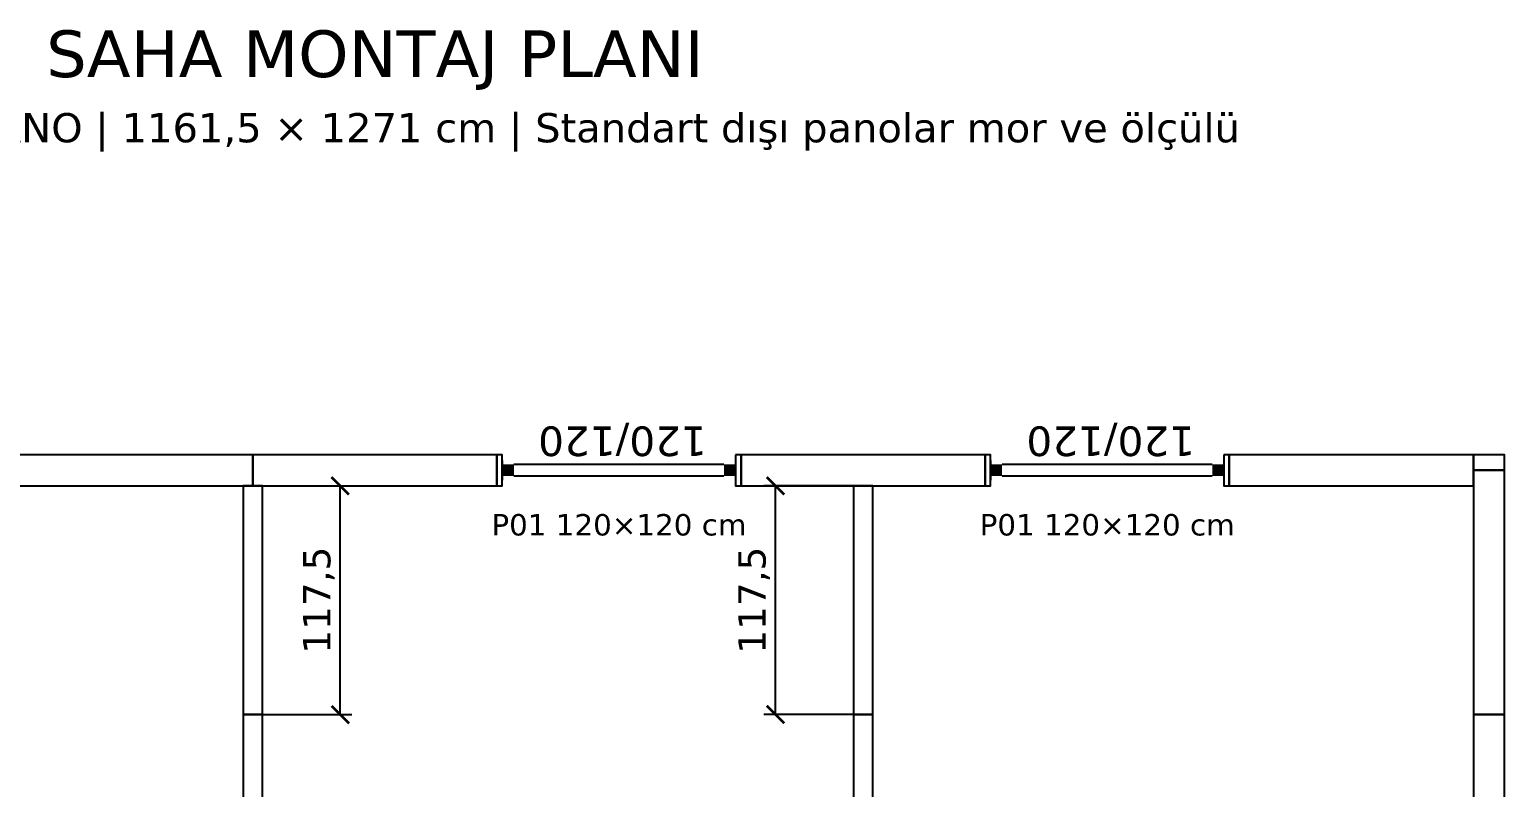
# Model space of a CAD drawing. Header units: centimetres. Extents: x -135 to 5324, y -1304 to 1609.
# Drawn here: x 3326 to 4084, y 1100 to 1489 of the extents above; entities that cross this region are included whole.
import ezdxf
from ezdxf.enums import TextEntityAlignment as Align

# ---------------------------------------------------------------- set-up
doc = ezdxf.new("R2010")
doc.units = ezdxf.units.CM
for name, color, linetype in [('MONTAJ_OZEL_OLCU', 6, 'Continuous'), ('MONTAJ_OZEL_PANO', 6, 'Continuous'), ('MONTAJ_STANDART', 7, 'Continuous'), ('MONTAJ_YAZI', 4, 'Continuous'), ('ODA_ADLARI', 7, 'Continuous'), ('PENCERE', 10, 'Continuous')]:
    doc.layers.add(name, color=color, linetype=linetype)
doc.styles.add('PORTMAN', font='DejaVuSans.ttf')
doc.styles.get("Standard").update_dxf_attribs({"font": 'DejaVuSans.ttf'})
doc.dimstyles.new('PORTMAN', dxfattribs={"dimtxt": 14, "dimasz": 9, "dimexe": 6, "dimexo": 5, "dimgap": 4, "dimtad": 1, "dimtxsty": 'PORTMAN', "dimblk": 'ARCHTICK', "dimcen": 2.5, "dimazin": 3, "dimtfac": 0.5, "dimtmove": 2, "dimatfit": 3})

# ---------------------------------------------------------------- blocks, each defined once
blk = doc.blocks.new('BOM_D09_1255p0_DIS_DOLU')
blk.add_lwpolyline([(0, 0), (16, 0), (16, 125.5), (0, 125.5)], close=True)
blk = doc.blocks.new('MNT_BOM_D09_1255p0_DIS_DOLU')
blk.add_blockref('BOM_D09_1255p0_DIS_DOLU', (0, 0))
blk = doc.blocks.new('kaynak-pencere-120120')
at = {"layer": 'PENCERE', "color": 1}
for p, q in [((53387.01, 8192.86), (53397.01, 8192.86)), ((53389.01, 8186.86), (53389.01, 8078.86)), ((53395.01, 8186.86), (53395.01, 8078.86)), ((53387.01, 8072.86), (53397.01, 8072.86))]:
    blk.add_line(p, q, dxfattribs=at)
for points in [[(53389.01, 8192.86), (53389.01, 8186.86), (53395.01, 8192.86), (53395.01, 8186.86)], [(53389.01, 8072.86), (53389.01, 8078.86), (53395.01, 8072.86), (53395.01, 8078.86)]]:
    blk.add_solid(points, dxfattribs=at)
at = {"layer": 'PENCERE', "color": 0, "lineweight": 25}
blk.add_text('120/120', height=15.217, rotation=270, dxfattribs=at).set_placement((53369.52, 8178.03))
blk = doc.blocks.new('BOM_P01_PENCERE_1200x1200')
at = {"layer": 'PENCERE'}
blk.add_blockref('kaynak-pencere-120120', (0, 0), dxfattribs=at)
blk = doc.blocks.new('BOM_D12_1255p0_DIS_P01')
for points in [[(0, 122.75), (16, 122.75), (16, 125.5), (0, 125.5)], [(0, 0), (16, 0), (16, 2.75), (0, 2.75)]]:
    blk.add_lwpolyline(points, close=True)
at = {"layer": 'PENCERE'}
blk.add_blockref('BOM_P01_PENCERE_1200x1200', (-53384.006, -8070.111), dxfattribs=at)
blk = doc.blocks.new('MNT_BOM_D12_1255p0_DIS_P01')
blk.add_blockref('BOM_D12_1255p0_DIS_P01', (0, 0))
blk = doc.blocks.new('BOM_I14_1255p0_IC_DOLU')
blk.add_lwpolyline([(0, 0), (10, 0), (10, 125.5), (0, 125.5)], close=True)
blk = doc.blocks.new('MNT_BOM_I14_1255p0_IC_DOLU')
blk.add_blockref('BOM_I14_1255p0_IC_DOLU', (0, 0))
blk = doc.blocks.new('BOM_I17_1175p0_IC_DOLU')
blk.add_lwpolyline([(0, 0), (10, 0), (10, 117.5), (0, 117.5)], close=True)
blk = doc.blocks.new('MNT_BOM_I17_1175p0_IC_DOLU')
blk.add_blockref('BOM_I17_1175p0_IC_DOLU', (0, 0))
blk = doc.blocks.new('_ARCHTICK')
at = {"color": 0, "linetype": 'BYBLOCK', "const_width": 0.15}
blk.add_lwpolyline([(-0.5, -0.5), (0.5, 0.5)], dxfattribs=at)
blk = doc.blocks.new('BOM_B06_DIS_KOSE_160x80')
blk.add_lwpolyline([(0, 0), (16, 0), (16, 8), (0, 8)], close=True)
blk = doc.blocks.new('MNT_BOM_B06_DIS_KOSE_160x80')
blk.add_blockref('BOM_B06_DIS_KOSE_160x80', (0, 0))

msp = doc.modelspace()

# ---------------------------------------------------------------- block references
at = {"layer": 'MONTAJ_OZEL_PANO'}
for p in [(3436, 1137.5), (3749.75, 1137.5)]:
    msp.add_blockref('MNT_BOM_I17_1175p0_IC_DOLU', p, dxfattribs=at)
at = {"layer": 'MONTAJ_STANDART', "rotation": 270}
for name, p in [('MNT_BOM_D12_1255p0_DIS_P01', (3566.5, 1271)), ('MNT_BOM_D12_1255p0_DIS_P01', (3817.5, 1271)), ('MNT_BOM_D09_1255p0_DIS_DOLU', (3315.5, 1271)), ('MNT_BOM_D09_1255p0_DIS_DOLU', (3441, 1271)), ('MNT_BOM_D09_1255p0_DIS_DOLU', (3692, 1271)), ('MNT_BOM_D09_1255p0_DIS_DOLU', (3943, 1271))]:
    msp.add_blockref(name, p, dxfattribs=at)
at = {"layer": 'MONTAJ_STANDART'}
for name, p in [('MNT_BOM_B06_DIS_KOSE_160x80', (4068.5, 1263)), ('MNT_BOM_D09_1255p0_DIS_DOLU', (4068.5, 1137.5)), ('MNT_BOM_I14_1255p0_IC_DOLU', (3436, 1012)), ('MNT_BOM_I14_1255p0_IC_DOLU', (3749.75, 1012)), ('MNT_BOM_D09_1255p0_DIS_DOLU', (4068.5, 1012))]:
    msp.add_blockref(name, p, dxfattribs=at)

# ---------------------------------------------------------------- texts
at = {"layer": 'MONTAJ_YAZI', "style": 'PORTMAN'}
for p in [(3629.25, 1235), (3880.25, 1235)]:
    msp.add_text('P01 120×120 cm', height=11, dxfattribs=at).set_placement(p, align=Align.MIDDLE_CENTER)
at = {"layer": 'ODA_ADLARI', "style": 'PORTMAN'}
for s, height, p in [('SAHA MONTAJ PLANI', 24, (3503.75, 1477)), ('3+1 EL ÇİZİMİ | 9 x 10 PANO | 1161,5 × 1271 cm | Standart dışı panolar mor ve ölçülü', 15, (3503.75, 1439))]:
    msp.add_text(s, height=height, dxfattribs=at).set_placement(p, align=Align.MIDDLE_CENTER)

# ---------------------------------------------------------------- dimensions: what is measured, and where the dimension line sits
at = {"layer": 'MONTAJ_OZEL_OLCU'}
for base, p1, p2 in [((3486, 1137.5), (3436, 1137.5), (3436, 1255)), ((3709.75, 1137.5), (3759.75, 1137.5), (3759.75, 1255))]:
    msp.add_linear_dim(base=base, p1=p1, p2=p2, angle=90, dimstyle='PORTMAN', override={"dimtxt": 14, "dimasz": 9, "dimexe": 6, "dimexo": 5, "dimdec": 2, "dimzin": 8, "dimdsep": 44}, dxfattribs=at).render()

doc.saveas('drawing.dxf')
